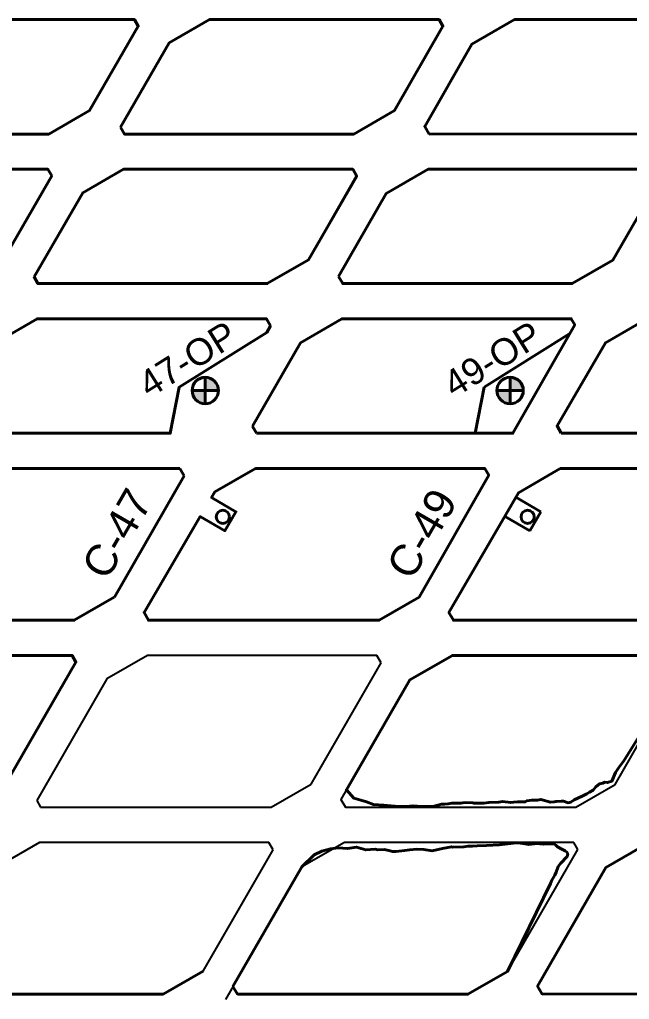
# Model space of a CAD drawing. Header units: millimetres. Extents: x -28 to 1943, y -5245 to 2752.
# Drawn here: x 1364.5 to 1433.8, y -215.6 to -104.3 of the extents above; entities that cross this region are included whole.
import ezdxf
from ezdxf.enums import TextEntityAlignment as Align

# ---------------------------------------------------------------- set-up
doc = ezdxf.new("R2010")
doc.units = ezdxf.units.MM
doc.styles.add('DG-T1-473 TO 560$0$Standard', font='arial.ttf')
doc.styles.add('DG-T1-473 TO 560$1$Standard', font='arial.ttf')

msp = doc.modelspace()

# ---------------------------------------------------------------- hatches: boundary and pattern name
at = {"linetype": 'Continuous', "lineweight": 40}
h = msp.add_hatch(color=3, dxfattribs=at)
h.paths.add_polyline_path([(1387.09, -146.399, 0.4142136), (1385.59, -144.899), (1385.59, -146.399)])
h.paths.add_polyline_path([(1385.59, -146.399), (1384.09, -146.399, 0.4142136), (1385.59, -147.899)])
at = {"lineweight": 40}
h = msp.add_hatch(color=256, dxfattribs=at)
h.paths.add_polyline_path([(1387.09, -146.399, 0.4142136), (1385.59, -144.899), (1385.59, -146.399)])
h.paths.add_polyline_path([(1385.59, -146.399), (1384.09, -146.399, 0.4142136), (1385.59, -147.899)])
at = {"linetype": 'Continuous', "lineweight": 40}
h = msp.add_hatch(color=3, dxfattribs=at)
h.paths.add_polyline_path([(1421.731, -146.399, 0.4142136), (1420.231, -144.899), (1420.231, -146.399)])
h.paths.add_polyline_path([(1420.231, -146.399), (1418.731, -146.399, 0.4142136), (1420.231, -147.899)])

# ---------------------------------------------------------------- linework, layer by layer
for p, q in [((1351.459, -104.252), (1377.536, -104.252)), ((1351.459, -104.252), (1377.536, -104.252)), ((1341.644, -121.252), (1367.703, -121.252)), ((1341.644, -121.252), (1367.703, -121.252)), ((1367.703, -121.252), (1368.145, -122.016)), ((1367.703, -121.252), (1368.145, -122.016)), ((1356.764, -151.252), (1372.77, -151.252)), ((1356.764, -151.252), (1372.77, -151.252)), ((1372.77, -155.252), (1356.655, -155.252)), ((1372.77, -155.252), (1356.655, -155.252)), ((1405.574, -177.343), (1405.088, -176.5)), ((1405.574, -177.343), (1405.088, -176.5)), ((1397.621, -191.12), (1405.574, -177.343)), ((1397.621, -191.12), (1405.574, -177.343)), ((1393.069, -193.748), (1397.63, -191.114)), ((1393.069, -193.748), (1397.63, -191.114)), ((1366.43, -192.986), (1366.87, -193.748)), ((1366.43, -192.986), (1366.87, -193.748)), ((1366.87, -193.748), (1393.069, -193.748)), ((1366.87, -193.748), (1393.069, -193.748)), ((1366.761, -197.748), (1362.139, -200.417)), ((1366.761, -197.748), (1362.139, -200.417)), ((1392.82, -197.748), (1366.761, -197.748)), ((1392.82, -197.748), (1366.761, -197.748)), ((1393.31, -198.597), (1392.82, -197.748)), ((1393.31, -198.597), (1392.82, -197.748)), ((1401.402, -197.748), (1396.571, -200.537)), ((1401.402, -197.748), (1396.571, -200.537)), ((1427.461, -197.748), (1401.402, -197.748)), ((1427.461, -197.748), (1401.402, -197.748)), ((1427.92, -198.542), (1427.461, -197.748)), ((1427.92, -198.542), (1427.461, -197.748)), ((1385.356, -212.366), (1393.308, -198.592)), ((1396.571, -200.537), (1387.883, -215.585)), ((1396.571, -200.537), (1387.883, -215.585)), ((1380.801, -214.996), (1385.215, -212.448)), ((1354.602, -214.996), (1380.801, -214.996)), ((1394.619, -214.996), (1415.442, -214.996)), ((1394.619, -214.996), (1415.442, -214.996))]:
    msp.add_line(p, q)
at = {"color": 7, "linetype": 'Continuous', "lineweight": 40}
for p, q in [((1386.087, -104.252), (1412.159, -104.252)), ((1386.087, -104.252), (1412.159, -104.252)), ((1412.159, -104.252), (1412.6, -105.015)), ((1412.159, -104.252), (1412.6, -105.015)), ((1382.715, -155.252), (1356.655, -155.252)), ((1382.715, -155.252), (1356.655, -155.252)), ((1383.194, -156.083), (1382.715, -155.252)), ((1383.194, -156.083), (1382.715, -155.252)), ((1425.937, -155.252), (1421.166, -158.006)), ((1425.937, -155.252), (1421.166, -158.006))]:
    msp.add_line(p, q, dxfattribs=at)
at = {"lineweight": 35}
for p, q in [((1376.285, -121.252), (1371.663, -123.92)), ((1376.285, -121.252), (1371.663, -123.92)), ((1376.285, -121.252), (1402.344, -121.252)), ((1376.285, -121.252), (1402.344, -121.252)), ((1402.344, -121.252), (1402.785, -122.015)), ((1402.344, -121.252), (1402.785, -122.015)), ((1410.926, -121.252), (1406.153, -124.008)), ((1410.926, -121.252), (1406.153, -124.008)), ((1410.926, -121.252), (1417.405, -121.25)), ((1410.926, -121.252), (1417.405, -121.25)), ((1392.639, -134.252), (1397.321, -131.549)), ((1392.639, -134.252), (1397.321, -131.549)), ((1366.579, -134.252), (1366.138, -133.489)), ((1366.579, -134.252), (1366.138, -133.489)), ((1401.22, -134.252), (1400.743, -133.425)), ((1401.22, -134.252), (1400.743, -133.425)), ((1366.579, -134.252), (1392.639, -134.252)), ((1366.579, -134.252), (1392.639, -134.252)), ((1401.22, -134.252), (1421.922, -134.252)), ((1401.22, -134.252), (1421.922, -134.252)), ((1366.47, -138.252), (1361.848, -140.92)), ((1366.47, -138.252), (1361.848, -140.92)), ((1366.47, -138.252), (1392.529, -138.252)), ((1366.47, -138.252), (1392.529, -138.252)), ((1392.529, -138.252), (1392.996, -139.06)), ((1392.529, -138.252), (1392.996, -139.06)), ((1401.111, -138.252), (1396.412, -140.965)), ((1401.111, -138.252), (1396.412, -140.965)), ((1401.111, -138.252), (1421.922, -138.252)), ((1401.111, -138.252), (1421.922, -138.252)), ((1435.752, -138.252), (1431.055, -140.963)), ((1435.752, -138.252), (1431.055, -140.963)), ((1382.636, -146.004), (1392.573, -139.794)), ((1382.636, -146.004), (1392.573, -139.794)), ((1417.277, -146.004), (1427.005, -139.925)), ((1417.277, -146.004), (1427.005, -139.925)), ((1381.616, -151.252), (1382.636, -146.004)), ((1381.616, -151.252), (1382.636, -146.004)), ((1416.257, -151.252), (1417.277, -146.004)), ((1416.257, -151.252), (1417.277, -146.004)), ((1372.77, -151.252), (1381.616, -151.252)), ((1372.77, -151.252), (1381.616, -151.252)), ((1391.405, -151.252), (1390.965, -150.489)), ((1391.405, -151.252), (1390.965, -150.489)), ((1391.405, -151.252), (1401.115, -151.252)), ((1391.405, -151.252), (1401.115, -151.252)), ((1426.046, -151.252), (1425.567, -150.422)), ((1426.046, -151.252), (1425.567, -150.422)), ((1426.046, -151.252), (1427.153, -151.252)), ((1426.046, -151.252), (1427.153, -151.252)), ((1382.715, -155.252), (1372.77, -155.252)), ((1382.715, -155.252), (1372.77, -155.252)), ((1383.194, -156.083), (1382.715, -155.252)), ((1383.194, -156.083), (1382.715, -155.252)), ((1391.296, -155.252), (1386.674, -157.92)), ((1391.296, -155.252), (1386.674, -157.92)), ((1401.115, -155.252), (1391.296, -155.252)), ((1401.115, -155.252), (1391.296, -155.252)), ((1425.937, -155.252), (1421.166, -158.006)), ((1425.937, -155.252), (1421.166, -158.006)), ((1427.153, -155.25), (1425.937, -155.252)), ((1427.153, -155.25), (1425.937, -155.252)), ((1423.712, -160.169), (1420.865, -158.526)), ((1423.712, -160.169), (1420.865, -158.526)), ((1422.462, -162.334), (1423.712, -160.169)), ((1422.462, -162.334), (1423.712, -160.169)), ((1422.462, -162.334), (1419.61, -160.688)), ((1422.462, -162.334), (1419.61, -160.688))]:
    msp.add_line(p, q, dxfattribs=at)
at = {"color": 3, "linetype": 'Continuous', "lineweight": 40}
for p, q in [((1427.171, -138.252), (1427.567, -138.939)), ((1427.171, -138.252), (1427.567, -138.939)), ((1417.277, -146.004), (1427.005, -139.925)), ((1417.277, -146.004), (1427.005, -139.925)), ((1385.59, -147.899), (1385.59, -144.899)), ((1385.59, -147.899), (1385.59, -144.899)), ((1420.231, -147.899), (1420.231, -144.899)), ((1420.231, -147.899), (1420.231, -144.899)), ((1384.09, -146.399), (1387.09, -146.399)), ((1384.09, -146.399), (1387.09, -146.399)), ((1416.257, -151.252), (1417.277, -146.004)), ((1416.257, -151.252), (1417.277, -146.004)), ((1418.731, -146.399), (1421.731, -146.399)), ((1418.731, -146.399), (1421.731, -146.399)), ((1423.712, -160.169), (1420.865, -158.526)), ((1423.712, -160.169), (1420.865, -158.526)), ((1422.462, -162.334), (1423.712, -160.169)), ((1422.462, -162.334), (1423.712, -160.169)), ((1422.462, -162.334), (1419.61, -160.688)), ((1422.462, -162.334), (1419.61, -160.688)), ((1380.801, -214.996), (1385.363, -212.363)), ((1380.801, -214.996), (1385.363, -212.363)), ((1388.733, -214.113), (1389.243, -214.996)), ((1388.733, -214.113), (1389.243, -214.996)), ((1354.602, -214.996), (1380.801, -214.996)), ((1354.602, -214.996), (1380.801, -214.996)), ((1389.243, -214.996), (1397.135, -214.996)), ((1389.243, -214.996), (1397.135, -214.996))]:
    msp.add_line(p, q, dxfattribs=at)
at = {"color": 3}
msp.add_line((1427.171, -138.252), (1427.567, -138.939), dxfattribs=at)
msp.add_line((1427.171, -138.252), (1427.567, -138.939), dxfattribs=at)
at = {"color": 7, "lineweight": 40}
for p, q in [((1385.59, -147.899), (1385.59, -144.899)), ((1385.59, -147.899), (1385.59, -144.899)), ((1384.09, -146.399), (1387.09, -146.399)), ((1384.09, -146.399), (1387.09, -146.399)), ((1391.405, -151.252), (1390.953, -150.468)), ((1391.405, -151.252), (1390.953, -150.468)), ((1391.296, -155.252), (1386.671, -157.922)), ((1391.296, -155.252), (1386.671, -157.922))]:
    msp.add_line(p, q, dxfattribs=at)
at = {"color": 3, "lineweight": 35}
for p, q in [((1380.801, -214.996), (1385.363, -212.363)), ((1380.801, -214.996), (1385.363, -212.363)), ((1388.733, -214.113), (1389.243, -214.996)), ((1388.733, -214.113), (1389.243, -214.996)), ((1354.602, -214.996), (1380.801, -214.996)), ((1354.602, -214.996), (1380.801, -214.996)), ((1389.243, -214.996), (1394.619, -214.996)), ((1389.243, -214.996), (1394.619, -214.996))]:
    msp.add_line(p, q, dxfattribs=at)
at = {"color": 7, "linetype": 'Continuous', "lineweight": 40}
for points in [[(1341.312, -116.489), (1341.753, -117.252), (1367.813, -117.252), (1372.437, -114.582), (1377.969, -105.002), (1377.536, -104.252), (1351.459, -104.252), (1346.837, -106.92)], [(1341.312, -116.489), (1341.753, -117.252), (1367.813, -117.252), (1372.437, -114.582), (1377.969, -105.002), (1377.536, -104.252), (1351.459, -104.252), (1346.837, -106.92)], [(1368.145, -122.016), (1362.62, -131.583), (1357.998, -134.252), (1331.938, -134.252), (1331.469, -133.44), (1337.022, -123.92), (1341.644, -121.252), (1367.703, -121.252)], [(1368.145, -122.016), (1362.62, -131.583), (1357.998, -134.252), (1331.938, -134.252), (1331.469, -133.44), (1337.022, -123.92), (1341.644, -121.252), (1367.703, -121.252)]]:
    msp.add_lwpolyline(points, close=True, dxfattribs=at)
at = {"lineweight": 35, "elevation": 7}
msp.add_lwpolyline([(1377.536, -104.252), (1377.969, -105.002), (1372.437, -114.582)], dxfattribs=at)
msp.add_lwpolyline([(1377.536, -104.252), (1377.969, -105.002), (1372.437, -114.582)], dxfattribs=at)
at = {"linetype": 'Continuous', "lineweight": 40}
for points in [[(1375.953, -116.489), (1376.394, -117.252), (1402.454, -117.252), (1407.097, -114.571), (1412.6, -105.015), (1412.159, -104.252), (1386.087, -104.252), (1381.487, -106.907), (1375.954, -116.49)], [(1375.953, -116.489), (1376.394, -117.252), (1402.454, -117.252), (1407.097, -114.571), (1412.6, -105.015), (1412.159, -104.252), (1386.087, -104.252), (1381.487, -106.907), (1375.954, -116.49)], [(1366.138, -133.489), (1366.579, -134.252), (1392.639, -134.252), (1397.321, -131.549), (1402.798, -122.038), (1402.344, -121.252), (1376.285, -121.252), (1371.663, -123.92), (1366.138, -133.489)], [(1366.138, -133.489), (1366.579, -134.252), (1392.639, -134.252), (1397.321, -131.549), (1402.798, -122.038), (1402.344, -121.252), (1376.285, -121.252), (1371.663, -123.92), (1366.138, -133.489)], [(1396.412, -140.965), (1401.111, -138.252), (1427.171, -138.252), (1427.567, -138.939), (1420.546, -151.252), (1391.405, -151.252)], [(1396.412, -140.965), (1401.111, -138.252), (1427.171, -138.252), (1427.567, -138.939), (1420.546, -151.252), (1391.405, -151.252)], [(1375.257, -169.866), (1383.194, -156.083)], [(1375.257, -169.866), (1383.194, -156.083)], [(1352.033, -157.92), (1343.986, -171.617), (1344.497, -172.5), (1370.695, -172.5), (1375.219, -169.888)], [(1352.033, -157.92), (1343.986, -171.617), (1344.497, -172.5), (1370.695, -172.5), (1375.219, -169.888)]]:
    msp.add_lwpolyline(points, dxfattribs=at)
at = {"elevation": 7}
for points in [[(1407.087, -114.59), (1412.6, -105.015), (1412.159, -104.252), (1386.087, -104.252), (1381.487, -106.907), (1375.955, -116.49)], [(1407.087, -114.59), (1412.6, -105.015), (1412.159, -104.252), (1386.087, -104.252), (1381.487, -106.907), (1375.955, -116.49)], [(1417.405, -117.25), (1437.094, -117.25), (1441.716, -114.582), (1447.241, -105.015), (1446.8, -104.252), (1420.741, -104.252), (1415.894, -107.05), (1410.533, -116.383)], [(1417.405, -117.25), (1437.094, -117.25), (1441.716, -114.582), (1447.241, -105.015), (1446.8, -104.252), (1420.741, -104.252), (1415.894, -107.05), (1410.533, -116.383)], [(1417.405, -121.25), (1436.984, -121.25), (1437.426, -122.015), (1431.902, -131.584), (1427.28, -134.252), (1421.922, -134.252)], [(1417.405, -121.25), (1436.984, -121.25), (1437.426, -122.015), (1431.902, -131.584), (1427.28, -134.252), (1421.922, -134.252)], [(1368.145, -122.016), (1362.62, -131.583)], [(1368.145, -122.016), (1362.62, -131.583)], [(1397.321, -131.549), (1402.785, -122.015)], [(1397.321, -131.549), (1402.785, -122.015)], [(1371.665, -123.919), (1366.139, -133.489)], [(1371.665, -123.919), (1366.139, -133.489)], [(1406.153, -124.008), (1400.743, -133.425)], [(1406.153, -124.008), (1400.743, -133.425)], [(1392.573, -139.794), (1392.996, -139.06)], [(1392.573, -139.794), (1392.996, -139.06)], [(1421.922, -138.252), (1427.171, -138.252), (1427.567, -138.939), (1427.005, -139.925)], [(1421.922, -138.252), (1427.171, -138.252), (1427.567, -138.939), (1427.005, -139.925)], [(1396.412, -140.965), (1390.947, -150.479)], [(1396.412, -140.965), (1390.947, -150.479)], [(1431.055, -140.963), (1425.567, -150.422)], [(1431.055, -140.963), (1425.567, -150.422)], [(1416.257, -151.252), (1401.115, -151.252)], [(1416.257, -151.252), (1401.115, -151.252)], [(1427.153, -151.252), (1450.898, -151.252)], [(1427.153, -151.252), (1450.898, -151.252)], [(1386.674, -157.92), (1386.299, -158.569), (1389.071, -160.169), (1387.821, -162.334), (1385.028, -160.722), (1378.628, -171.617), (1379.138, -172.5), (1405.336, -172.5), (1409.898, -169.866), (1417.796, -156.015), (1417.356, -155.252), (1401.115, -155.252)], [(1386.674, -157.92), (1386.299, -158.569), (1389.071, -160.169), (1387.821, -162.334), (1385.028, -160.722), (1378.628, -171.617), (1379.138, -172.5), (1405.336, -172.5), (1409.898, -169.866), (1417.796, -156.015), (1417.356, -155.252), (1401.115, -155.252)], [(1419.615, -160.691), (1413.269, -171.617), (1413.779, -172.5), (1439.977, -172.5), (1444.497, -169.891), (1452.46, -156.055), (1451.997, -155.252), (1427.153, -155.252)], [(1419.615, -160.691), (1413.269, -171.617), (1413.779, -172.5), (1439.977, -172.5), (1444.497, -169.891), (1452.46, -156.055), (1451.997, -155.252), (1427.153, -155.252)], [(1375.257, -169.866), (1383.194, -156.083)], [(1375.257, -169.866), (1383.194, -156.083)], [(1421.166, -158.006), (1420.865, -158.525)], [(1421.166, -158.006), (1420.865, -158.525)], [(1350.387, -160.722), (1343.986, -171.617), (1344.497, -172.5), (1370.695, -172.5), (1375.219, -169.888)], [(1350.387, -160.722), (1343.986, -171.617), (1344.497, -172.5), (1370.695, -172.5), (1375.219, -169.888)], [(1362.841, -191.2), (1370.888, -177.263), (1370.447, -176.5), (1344.387, -176.5), (1339.765, -179.169), (1331.719, -192.865), (1332.229, -193.748), (1333.14, -193.748)], [(1362.841, -191.2), (1370.888, -177.263), (1370.447, -176.5), (1344.387, -176.5), (1339.765, -179.169), (1331.719, -192.865), (1332.229, -193.748), (1333.14, -193.748)], [(1405.088, -176.5), (1379.028, -176.5), (1374.406, -179.169), (1366.43, -192.986)], [(1405.088, -176.5), (1379.028, -176.5), (1374.406, -179.169), (1366.43, -192.986)], [(1419.925, -212.408), (1427.92, -198.542)], [(1419.925, -212.408), (1427.92, -198.542)]]:
    msp.add_lwpolyline(points, dxfattribs=at)
at = {"lineweight": 40}
for points in [[(1411.035, -117.252), (1437.094, -117.25), (1441.716, -114.582), (1447.241, -105.015), (1446.8, -104.252), (1420.741, -104.252), (1415.894, -107.05), (1410.533, -116.383)], [(1411.035, -117.252), (1437.094, -117.25), (1441.716, -114.582), (1447.241, -105.015), (1446.8, -104.252), (1420.741, -104.252), (1415.894, -107.05), (1410.533, -116.383)], [(1400.743, -133.425), (1406.153, -124.008), (1410.926, -121.252), (1436.984, -121.25), (1437.426, -122.015), (1431.902, -131.584), (1427.28, -134.252), (1401.22, -134.252)], [(1400.743, -133.425), (1406.153, -124.008), (1410.926, -121.252), (1436.984, -121.25), (1437.426, -122.015), (1431.902, -131.584), (1427.28, -134.252), (1401.22, -134.252)], [(1423.884, -214.996), (1446.403, -214.903), (1448.354, -215.055), (1449.053, -214.71), (1450.134, -214.215), (1451.047, -213.746), (1452.025, -213.274), (1452.91, -212.547), (1453.92, -212.309), (1454.66, -211.366), (1455.298, -210.186), (1462.562, -198.545), (1462.562, -198.545), (1462.102, -197.748), (1436.043, -197.748), (1431.12, -200.59), (1423.349, -214.069)], [(1423.884, -214.996), (1446.403, -214.903), (1448.354, -215.055), (1449.053, -214.71), (1450.134, -214.215), (1451.047, -213.746), (1452.025, -213.274), (1452.91, -212.547), (1453.92, -212.309), (1454.66, -211.366), (1455.298, -210.186), (1462.562, -198.545), (1462.562, -198.545), (1462.102, -197.748), (1436.043, -197.748), (1431.12, -200.59), (1423.349, -214.069)]]:
    msp.add_lwpolyline(points, close=True, dxfattribs=at)
at = {"linetype": 'Continuous', "lineweight": 40}
for points in [[(1392.996, -139.06), (1392.529, -138.252), (1366.47, -138.252), (1361.848, -140.92), (1356.324, -150.489), (1356.764, -151.252), (1381.616, -151.252), (1382.636, -146.004), (1392.573, -139.794)], [(1392.996, -139.06), (1392.529, -138.252), (1366.47, -138.252), (1361.848, -140.92), (1356.324, -150.489), (1356.764, -151.252), (1381.616, -151.252), (1382.636, -146.004), (1392.573, -139.794)], [(1426.046, -151.252), (1455.196, -151.252), (1462.227, -138.971), (1461.812, -138.252), (1435.752, -138.252), (1431.055, -140.963), (1425.567, -150.422)], [(1426.046, -151.252), (1455.196, -151.252), (1462.227, -138.971), (1461.812, -138.252), (1435.752, -138.252), (1431.055, -140.963), (1425.567, -150.422)]]:
    msp.add_lwpolyline(points, close=True, dxfattribs=at)
at = {"lineweight": 40}
for points in [[(1390.953, -150.468), (1396.412, -140.965)], [(1390.953, -150.468), (1396.412, -140.965)], [(1386.671, -157.922), (1386.299, -158.569), (1389.071, -160.169), (1387.821, -162.334), (1385.028, -160.722), (1378.628, -171.617), (1379.138, -172.5), (1405.336, -172.5), (1409.898, -169.866), (1417.796, -156.015), (1417.356, -155.252), (1391.296, -155.252)], [(1386.671, -157.922), (1386.299, -158.569), (1389.071, -160.169), (1387.821, -162.334), (1385.028, -160.722), (1378.628, -171.617), (1379.138, -172.5), (1405.336, -172.5), (1409.898, -169.866), (1417.796, -156.015), (1417.356, -155.252), (1391.296, -155.252)], [(1421.166, -158.006), (1413.269, -171.617), (1413.779, -172.5), (1439.977, -172.5), (1444.497, -169.891), (1452.46, -156.055), (1451.997, -155.252), (1425.937, -155.252)], [(1421.166, -158.006), (1413.269, -171.617), (1413.779, -172.5), (1439.977, -172.5), (1444.497, -169.891), (1452.46, -156.055), (1451.997, -155.252), (1425.937, -155.252)], [(1439.729, -176.5), (1413.669, -176.5), (1408.839, -179.289), (1401.636, -191.765), (1402.462, -192.717), (1403.267, -192.959), (1403.897, -193.12), (1404.691, -193.454), (1405.89, -193.53), (1407.146, -193.62), (1407.442, -193.655), (1408.37, -193.656), (1409.18, -193.589), (1410.223, -193.675), (1411.458, -193.656), (1412.451, -193.384), (1412.817, -193.399), (1413.185, -193.364), (1413.612, -193.279), (1414.623, -193.288), (1414.87, -193.26), (1415.201, -193.221), (1416.035, -193.255), (1416.074, -193.272), (1417.261, -193.29), (1417.8, -193.211), (1418.966, -193.177), (1419.366, -193.102), (1420.309, -193.217), (1420.646, -193.16), (1421.089, -193.122), (1421.935, -193.149), (1422.132, -193.04), (1422.714, -192.964), (1423.347, -192.93), (1423.722, -192.869), (1424.815, -193.185), (1425.249, -193.128), (1425.455, -193.083), (1426.037, -193.052), (1426.309, -193.054), (1426.845, -193.231), (1427.14, -193.165), (1427.518, -192.922), (1428.435, -192.492), (1428.933, -192.232), (1429.253, -192.043), (1429.677, -191.809), (1429.966, -191.441), (1430.388, -191.106), (1430.77, -191.012), (1430.998, -190.903), (1431.284, -190.946), (1431.776, -190.775), (1432.196, -189.798), (1432.567, -189.22), (1433.142, -188.495), (1440.178, -177.278)], [(1439.729, -176.5), (1413.669, -176.5), (1408.839, -179.289), (1401.636, -191.765), (1402.462, -192.717), (1403.267, -192.959), (1403.897, -193.12), (1404.691, -193.454), (1405.89, -193.53), (1407.146, -193.62), (1407.442, -193.655), (1408.37, -193.656), (1409.18, -193.589), (1410.223, -193.675), (1411.458, -193.656), (1412.451, -193.384), (1412.817, -193.399), (1413.185, -193.364), (1413.612, -193.279), (1414.623, -193.288), (1414.87, -193.26), (1415.201, -193.221), (1416.035, -193.255), (1416.074, -193.272), (1417.261, -193.29), (1417.8, -193.211), (1418.966, -193.177), (1419.366, -193.102), (1420.309, -193.217), (1420.646, -193.16), (1421.089, -193.122), (1421.935, -193.149), (1422.132, -193.04), (1422.714, -192.964), (1423.347, -192.93), (1423.722, -192.869), (1424.815, -193.185), (1425.249, -193.128), (1425.455, -193.083), (1426.037, -193.052), (1426.309, -193.054), (1426.845, -193.231), (1427.14, -193.165), (1427.518, -192.922), (1428.435, -192.492), (1428.933, -192.232), (1429.253, -192.043), (1429.677, -191.809), (1429.966, -191.441), (1430.388, -191.106), (1430.77, -191.012), (1430.998, -190.903), (1431.284, -190.946), (1431.776, -190.775), (1432.196, -189.798), (1432.567, -189.22), (1433.142, -188.495), (1440.178, -177.278)], [(1397.135, -214.996), (1415.442, -214.996), (1419.925, -212.408), (1424.808, -202.409), (1424.974, -202.02), (1425.297, -201.484), (1425.445, -201.115), (1425.69, -200.502), (1425.946, -200.131), (1426.709, -199.361), (1426.773, -199.038), (1426.671, -198.837), (1426.468, -198.716), (1426.1, -198.531), (1425.633, -198.267), (1425.443, -198.066), (1425.21, -197.912), (1424.024, -197.962), (1423.639, -197.923), (1423.33, -197.875), (1422.31, -197.967), (1421.956, -197.902), (1421.406, -197.832), (1420.974, -197.806), (1419.035, -198.008), (1417.558, -198.103), (1416.484, -198.131), (1415.971, -198.163), (1415.448, -198.158), (1414.976, -198.251), (1413.72, -198.269), (1413.566, -198.245), (1412.563, -198.427), (1411.373, -198.692), (1410.424, -198.541), (1409.623, -198.53), (1408.823, -198.572), (1408.243, -198.677), (1407.277, -198.769), (1406.876, -198.796), (1406.447, -198.647), (1405.93, -198.558), (1405.21, -198.607), (1404.877, -198.53), (1403.825, -198.599), (1403.303, -198.451), (1402.768, -198.274), (1401.757, -198.432), (1400.691, -198.353), (1399.824, -198.488), (1398.853, -198.725), (1397.957, -199.169), (1396.571, -200.537), (1388.733, -214.113)], [(1397.135, -214.996), (1415.442, -214.996), (1419.925, -212.408), (1424.808, -202.409), (1424.974, -202.02), (1425.297, -201.484), (1425.445, -201.115), (1425.69, -200.502), (1425.946, -200.131), (1426.709, -199.361), (1426.773, -199.038), (1426.671, -198.837), (1426.468, -198.716), (1426.1, -198.531), (1425.633, -198.267), (1425.443, -198.066), (1425.21, -197.912), (1424.024, -197.962), (1423.639, -197.923), (1423.33, -197.875), (1422.31, -197.967), (1421.956, -197.902), (1421.406, -197.832), (1420.974, -197.806), (1419.035, -198.008), (1417.558, -198.103), (1416.484, -198.131), (1415.971, -198.163), (1415.448, -198.158), (1414.976, -198.251), (1413.72, -198.269), (1413.566, -198.245), (1412.563, -198.427), (1411.373, -198.692), (1410.424, -198.541), (1409.623, -198.53), (1408.823, -198.572), (1408.243, -198.677), (1407.277, -198.769), (1406.876, -198.796), (1406.447, -198.647), (1405.93, -198.558), (1405.21, -198.607), (1404.877, -198.53), (1403.825, -198.599), (1403.303, -198.451), (1402.768, -198.274), (1401.757, -198.432), (1400.691, -198.353), (1399.824, -198.488), (1398.853, -198.725), (1397.957, -199.169), (1396.571, -200.537), (1388.733, -214.113)]]:
    msp.add_lwpolyline(points, dxfattribs=at)
at = {"color": 7, "linetype": 'Continuous', "lineweight": 40}
msp.add_lwpolyline([(1362.841, -191.2), (1370.888, -177.263), (1370.447, -176.5), (1344.387, -176.5), (1339.765, -179.169), (1331.719, -192.865), (1332.229, -193.748), (1332.229, -193.748)], dxfattribs=at)
msp.add_lwpolyline([(1362.841, -191.2), (1370.888, -177.263), (1370.447, -176.5), (1344.387, -176.5), (1339.765, -179.169), (1331.719, -192.865), (1332.229, -193.748), (1332.229, -193.748)], dxfattribs=at)
at = {"elevation": 7}
for points in [[(1408.839, -179.289), (1401.001, -192.865), (1401.511, -193.748), (1427.71, -193.748), (1432.167, -191.175), (1440.178, -177.278), (1439.729, -176.5), (1413.669, -176.5)], [(1408.839, -179.289), (1401.001, -192.865), (1401.511, -193.748), (1427.71, -193.748), (1432.167, -191.175), (1440.178, -177.278), (1439.729, -176.5), (1413.669, -176.5)], [(1450.083, -214.996), (1454.593, -212.393), (1462.562, -198.545), (1462.102, -197.748), (1436.043, -197.748), (1431.12, -200.59), (1423.349, -214.069), (1423.884, -214.996)], [(1450.083, -214.996), (1454.593, -212.393), (1462.562, -198.545), (1462.102, -197.748), (1436.043, -197.748), (1431.12, -200.59), (1423.349, -214.069), (1423.884, -214.996)]]:
    msp.add_lwpolyline(points, close=True, dxfattribs=at)
msp.add_lwpolyline([(1388.733, -214.113), (1389.243, -214.996), (1394.619, -214.996)])
at = {"color": 3, "linetype": 'Continuous', "lineweight": 40}
for centre, radius in [((1385.59, -146.399), 1.5), ((1420.231, -146.399), 1.5), ((1387.58, -160.752), 0.75), ((1422.221, -160.752), 0.75)]:
    msp.add_circle(centre, radius, dxfattribs=at)
at = {"lineweight": 40}
msp.add_circle((1385.59, -146.399), 1.5, dxfattribs=at)
at = {"lineweight": 35}
for centre in [(1385.59, -146.399), (1385.59, -146.399), (1420.231, -146.399), (1420.231, -146.399)]:
    msp.add_circle(centre, 1.5, dxfattribs=at)
at = {"color": 3, "lineweight": 35}
for centre in [(1387.58, -160.752), (1387.58, -160.752), (1422.221, -160.752), (1422.221, -160.752)]:
    msp.add_circle(centre, 0.75, dxfattribs=at)

# ---------------------------------------------------------------- texts
at = {"linetype": 'Continuous', "style": 'DG-T1-473 TO 560$0$Standard'}
for s, p in [('47-OP', (1379.227, -147.313)), ('47-OP', (1379.227, -147.313)), ('49-OP', (1413.868, -147.313)), ('49-OP', (1413.868, -147.313))]:
    msp.add_text(s, height=3, rotation=32, dxfattribs=at).set_placement(p)
at = {"linetype": 'Continuous', "style": 'DG-T1-473 TO 560$1$Standard'}
for s, p in [('C-47', (1372.897, -167.245)), ('C-49', (1407.538, -167.245))]:
    msp.add_text(s, height=3.5, rotation=60, dxfattribs=at).set_placement(p, align=Align.MIDDLE_LEFT)

doc.saveas('drawing.dxf')
